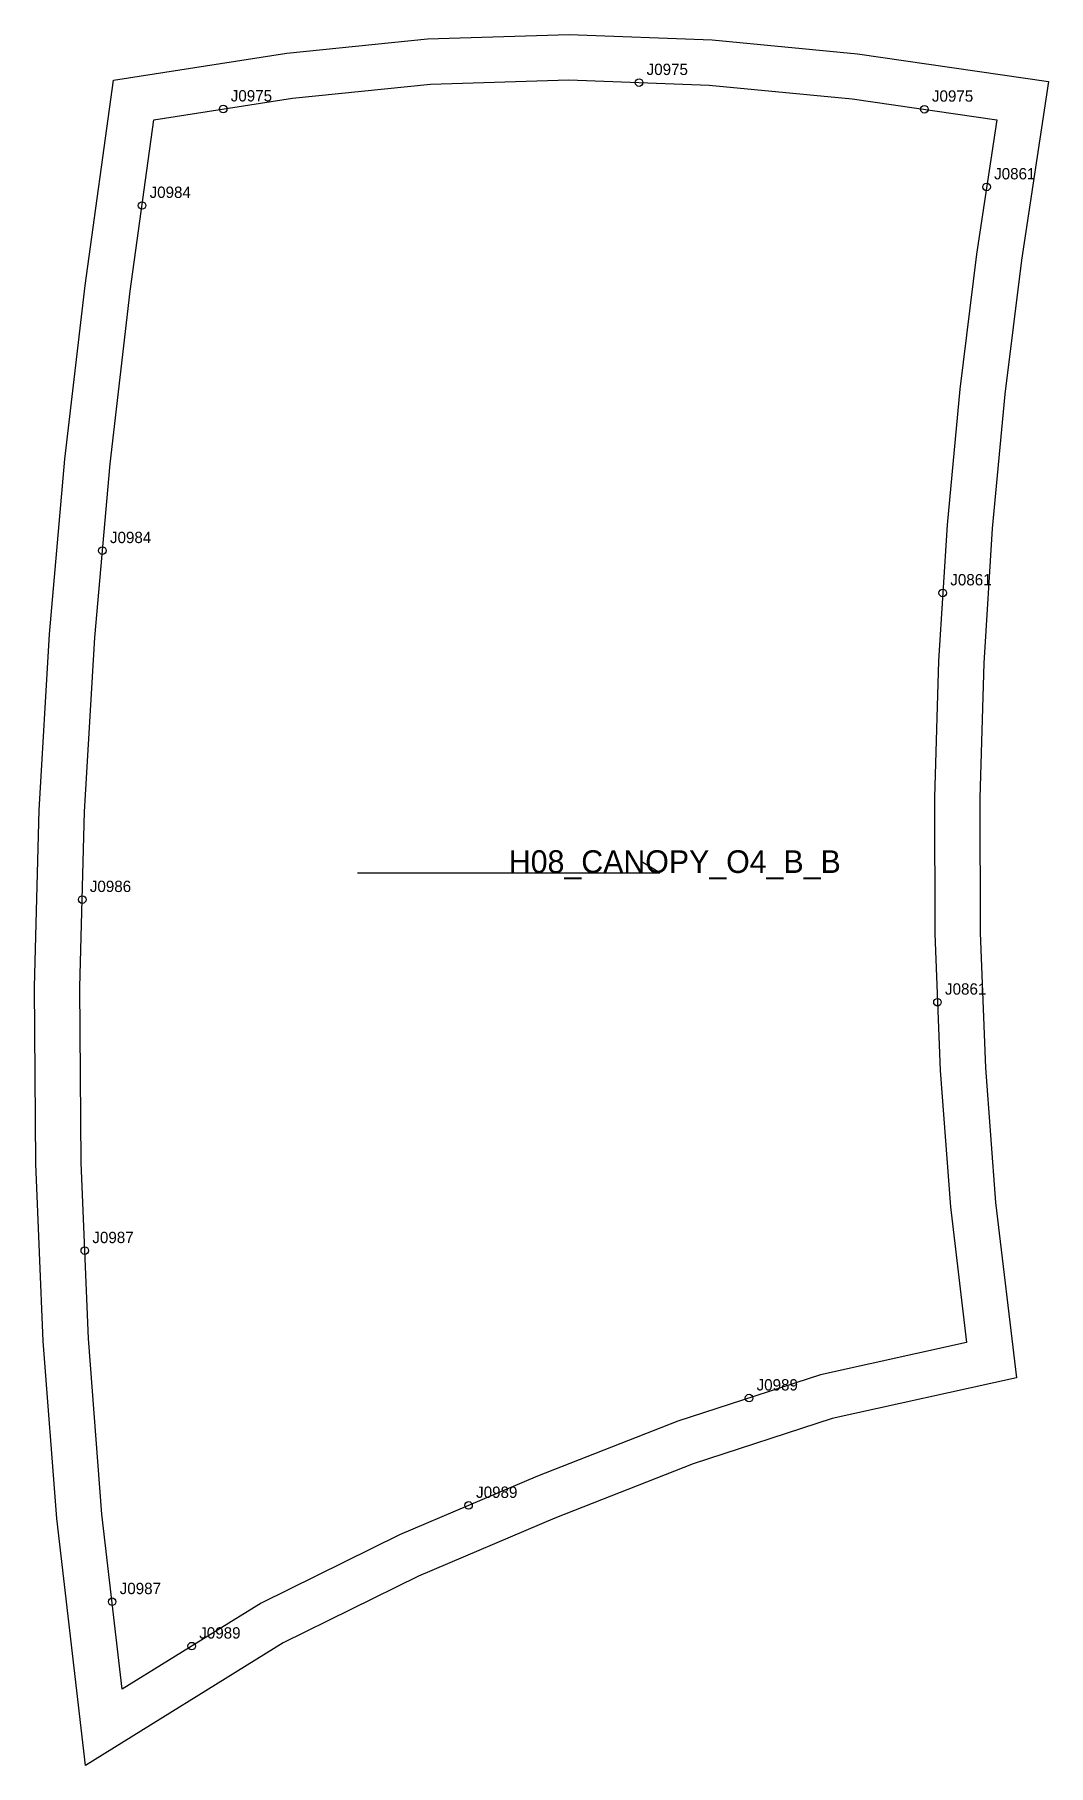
# Model space of a CAD drawing. Header units: millimetres. Extents: x -32 to 237, y -436 to 23.
import ezdxf

# ---------------------------------------------------------------- set-up
doc = ezdxf.new("R2010")
doc.units = ezdxf.units.MM
for name, color, linetype in [('CUT', 1, 'Continuous'), ('GRAIN', 3, 'Continuous'), ('LABEL', 7, 'Continuous'), ('NOTCH', 2, 'Continuous'), ('SEW', 5, 'Continuous')]:
    doc.layers.add(name, color=color, linetype=linetype)

msp = doc.modelspace()

# ---------------------------------------------------------------- linework, layer by layer
at = {"layer": 'CUT'}
msp.add_lwpolyline([(-10.66, 10.49), (35.14, 17.59), (72.42, 21.43), (109.86, 22.54), (147.78, 21.14), (186.19, 17.47), (236.71, 10.14), (229.57, -37.23), (225.19, -72.67), (221.86, -108.23), (219.62, -143.89), (218.54, -179.62), (218.67, -215.37), (220.05, -251.1), (222.76, -286.72), (228.24, -333.2), (179.54, -343.98), (142.67, -355.96), (106.09, -370.31), (70, -385.66), (34.19, -403.32), (-18.1, -435.81), (-25.69, -370.43), (-29.31, -323.48), (-31.24, -276.51), (-31.56, -229.6), (-30.34, -182.82), (-27.63, -136.23), (-23.54, -89.91), (-18.18, -43.91), (-10.66, 10.49)], close=True, dxfattribs=at)
at = {"layer": 'GRAIN'}
for p, q in [((133.92, -199.47), (128.92, -196.47)), ((53.92, -199.47), (133.92, -199.47))]:
    msp.add_line(p, q, dxfattribs=at)
at = {"layer": 'NOTCH'}
for centre in [(128.4, 9.84), (18.34, 2.84), (203.9, 2.78), (220.36, -17.8), (-3.14, -22.71), (-13.63, -114.12), (208.76, -125.32), (-18.96, -206.52), (207.37, -233.7), (-18.29, -299.5), (157.5, -338.53), (83.27, -366.97), (-11.05, -392.46), (10, -404.23)]:
    msp.add_circle(centre, 1, dxfattribs=at)
at = {"layer": 'SEW'}
msp.add_lwpolyline([(0, 0), (36.68, 5.68), (73.22, 9.45), (109.81, 10.53), (146.99, 9.16), (184.76, 5.56), (223.05, 0), (217.68, -35.6), (213.26, -71.37), (209.89, -107.3), (207.63, -143.34), (206.54, -179.46), (206.67, -215.63), (208.07, -251.78), (210.81, -287.88), (215.05, -323.83), (176.38, -332.39), (138.62, -344.66), (101.55, -359.2), (65, -374.75), (28.36, -392.82), (-8.36, -415.63), (-13.74, -369.28), (-17.33, -322.78), (-19.24, -276.23), (-19.56, -229.72), (-18.35, -183.32), (-15.67, -137.11), (-11.6, -91.13), (-6.28, -45.43)], close=True, dxfattribs=at)

# ---------------------------------------------------------------- texts
at = {"layer": 'LABEL'}
for s, height, p in [('J0975', 3, (130.4, 11.84)), ('J0975', 3, (20.34, 4.84)), ('J0975', 3, (205.9, 4.78)), ('J0861', 3, (222.36, -15.8)), ('J0984', 3, (-1.14, -20.71)), ('J0984', 3, (-11.63, -112.12)), ('J0861', 3, (210.76, -123.32)), ('H08_CANOPY_O4_B_B', 6, (93.92, -199.47)), ('J0986', 3, (-16.96, -204.52)), ('J0861', 3, (209.37, -231.7)), ('J0987', 3, (-16.29, -297.5)), ('J0989', 3, (159.5, -336.53)), ('J0989', 3, (85.27, -364.97)), ('J0987', 3, (-9.05, -390.46)), ('J0989', 3, (12, -402.23))]:
    msp.add_text(s, height=height, dxfattribs=at).set_placement(p)

doc.saveas('drawing.dxf')
